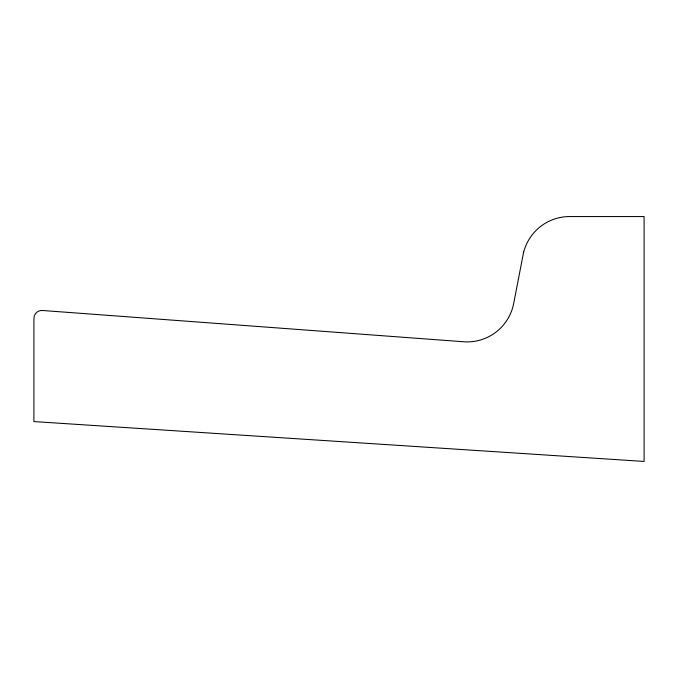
<?xml version="1.0" encoding="UTF-8"?>
<svg xmlns="http://www.w3.org/2000/svg" width="678" height="678" viewBox="0 0 678 678"><rect width="100%" height="100%" fill="white"/><g stroke="black" fill="none" stroke-linecap="round" stroke-linejoin="round"><path stroke-width="1.02" d="M523.721 251.64L513.678 303.507A47.392 47.392 0 0 1 463.642 341.763L42.383 310.482A7.899 7.899 0 0 0 33.9 318.355L33.9 421.572L644.1 461.438L644.1 216.562L569.571 216.562A47.392 47.392 0 0 0 524.611 248.97L523.721 251.64"/></g></svg>
